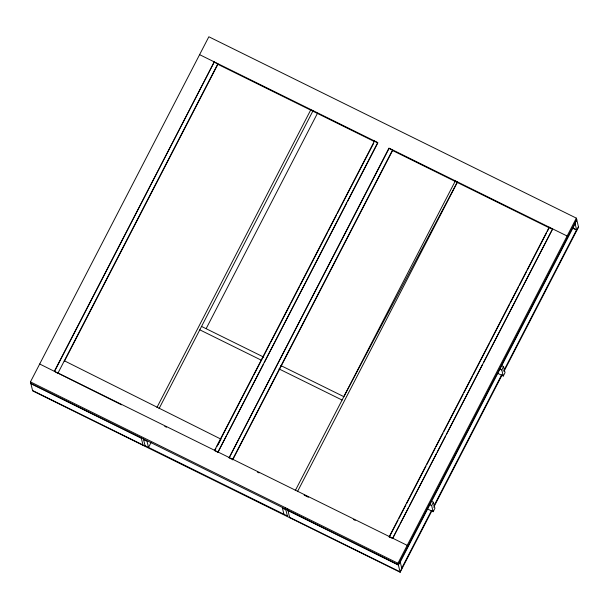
<?xml version="1.0" encoding="UTF-8"?>
<svg xmlns="http://www.w3.org/2000/svg" width="609" height="609" viewBox="0 0 609 609"><rect width="100%" height="100%" fill="white"/><g stroke="black" fill="none" stroke-linecap="round" stroke-linejoin="round"><path stroke-width="0.91" d="M431.994 510.631L400.151 572.224L32.658 390.871L30.45 381.889L208.849 36.776L576.342 218.129L578.55 227.111L503.963 371.399M54.445 371.589L214.269 61.89L54.361 371.246L57.193 372.944M57.878 373.287L217.794 63.93L214.353 62.232M217.71 63.587L217.885 64.31L64.318 361.403L64.265 360.741L220.945 439.135L217.984 444.859M156.939 407.459L310.91 109.59M159.04 408.669L313.079 110.663M206.322 328.304L317.548 113.137M151.123 442.378L148.52 447.409L147.028 441.327L143.587 439.629M226.213 436.204L217.915 452.259L214.475 450.561L374.383 141.212L377.824 142.909L347.678 201.229M215.007 450.097L215.875 448.407M216.751 446.717L253.017 376.56M253.892 374.87L270.053 343.598M270.929 341.908L290.15 304.721M291.026 303.031L299.331 286.968M300.207 285.278L327.292 232.874M328.167 231.184L336.465 215.122M337.34 213.432L373.606 143.282M199.607 54.658L377.74 142.567L217.915 452.259M227.088 434.514L263.354 364.357M264.23 362.667L346.803 202.919M229.136 457.801L389.052 148.444L392.485 150.141L232.577 459.498L229.136 457.801L388.968 148.101L567.101 236.01M232.668 459.879L392.584 150.522L392.402 149.799M295.258 490.633L455.38 180.865M297.466 491.638L457.549 181.954M399.161 525.795L392.607 538.47L389.174 536.773L549.082 227.423L552.523 229.121L520.626 290.82M389.265 537.153L398.004 520.253M398.88 518.563L405.868 505.036M406.743 503.346L425.965 466.159M426.84 464.469L435.138 448.407M436.014 446.717L443.002 433.189M443.877 431.499L463.106 394.312M463.974 392.622L472.279 376.56M473.155 374.87L489.316 343.598M490.192 341.908L509.413 304.721M510.289 303.031L518.594 286.968M519.462 285.278L526.458 271.751M527.333 270.061L546.555 232.874M547.43 231.184L549.173 227.804L548.998 227.081M400.037 524.105L408.342 508.043M409.21 506.353L436.303 453.949M437.178 452.259L445.476 436.196M446.351 434.506L482.617 364.357M483.493 362.667L519.751 292.51M400.151 572.224L397.943 563.249L576.342 218.129M576.7 219.575L398.301 564.695L30.808 383.335M576.792 219.956L575.041 223.358L576.7 230.126L578.459 226.731M400.235 562.016L575.124 223.701M427.198 508.789L433.151 511.727L431.652 505.637L433.41 502.242L431.712 501.405M497.332 373.119L503.278 376.058L501.786 369.967L503.536 366.572L501.839 365.735M401.734 568.106L431.385 510.738M434.004 505.676L501.603 374.9M503.78 370.683L576.616 229.783L572.369 227.69M433.737 507.251L502.219 374.779M433.151 511.727L434.902 508.325L433.41 502.242M503.278 376.058L505.036 372.662L503.536 366.572M457.412 181.901L343.841 396.649L280.787 365.537M572.452 228.032L575.848 229.707M217.885 64.31L374.482 141.593L374.299 140.869M392.584 150.522L549.173 227.804M500.08 369.13L501.786 369.967M201.549 326.432L263.75 357.125M199.79 329.827L261.139 360.102M279.036 368.932L342.083 400.044M429.101 504.381L431.652 505.637M39.692 364.007L121.534 404.833M57.924 373.005L407.193 545.367M164.773 426.369L166.463 427.206M257.348 472.059L259.053 472.896M304.157 495.155L308.413 497.256M353.517 519.515L355.222 520.352M30.45 381.889L397.943 563.249M30.899 383.716L141.334 438.229M287.966 510.578L398.393 565.076L400.151 561.681L401.818 568.448L400.06 571.843L289.625 517.33M285.88 509.847L282.439 508.15L283.931 514.24M145.079 445.712L287.372 515.937M32.559 390.491L142.993 444.981M552.523 229.121L392.607 538.47M287.517 508.751L289.724 517.726M285.347 507.678L287.547 516.66M143.404 438.906L145.254 446.435M141.235 437.833L143.085 445.362"/></g></svg>
